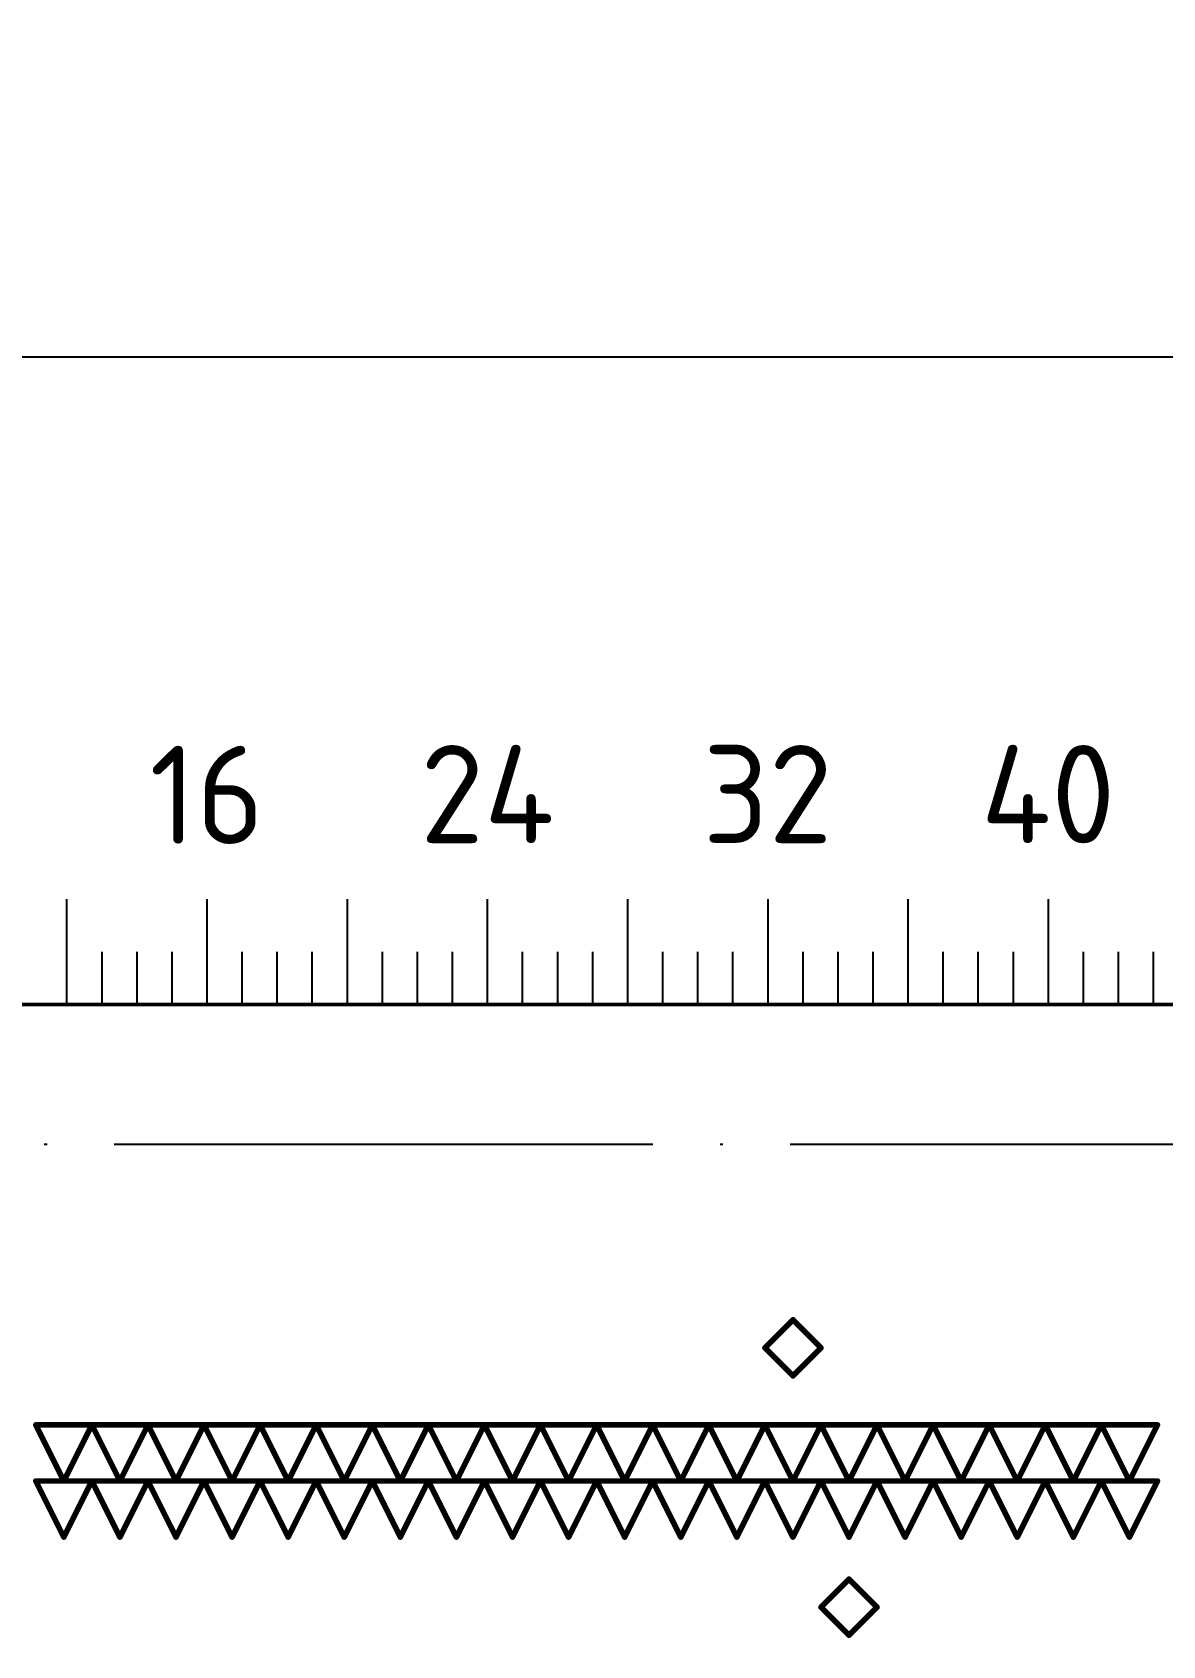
# Model space of a CAD drawing. Header units: millimetres. Extents: x -55 to 2039, y 0 to 512.
# Drawn here: x 108 to 148.3, y 322.4 to 380 of the extents above; entities that cross this region are included whole.
import ezdxf
from ezdxf import colors
from ezdxf.entities.mleader import LeaderData, LeaderLine
from ezdxf.enums import TextEntityAlignment as Align
from ezdxf.math import Vec2, Vec3

# ---------------------------------------------------------------- set-up
doc = ezdxf.new("R2010")
doc.units = ezdxf.units.MM
doc.linetypes.add('ACAD_ISO04W100', pattern=[30, 24, -3, 0, -3])
doc.linetypes.add('Сплошная', pattern=[0])
for name, color, linetype in [('Drill Drawing', 1, 'Continuous'), ('Виды', 30, 'Continuous'), ('Размеры', 121, 'Continuous')]:
    doc.layers.add(name, color=color, linetype=linetype)
doc.layers.add('текст', color=2, linetype='Continuous', lineweight=30)
doc.styles.add('GOST TYPE B', font='', dxfattribs={"height": 3.5})
doc.styles.get('GOST TYPE B').set_extended_font_data('GOST type B')
doc.dimstyles.new('GOST', dxfattribs={"dimscale": 0, "dimtxt": 3.5, "dimasz": 3.5, "dimexe": 1.25, "dimexo": 0, "dimtad": 1, "dimdec": 3, "dimtxsty": 'GOST TYPE B', "dimcen": 5, "dimadec": 3, "dimazin": 2, "dimtm": 1e-09, "dimtfac": 0.75, "dimtdec": 3, "dimtmove": 1, "dimatfit": 3, "dimfxl": 1, "dimtolj": 1, "dimlwd": 25, "dimlwe": 25, "dimarcsym": 0})

# ---------------------------------------------------------------- blocks, each defined once
blk = doc.blocks.new('Шероховатость')
at = {"lineweight": 50, "transparency": 16777216}
for p, q in [((-32.506, -11.445), (-28.785, -5)), ((-28.785, -5), (-5, -5)), ((-10.278, -11.581), (-7.16, -6.181)), ((-34.366, -8.223), (-32.506, -11.445)), ((-11.836, -8.881), (-10.278, -11.581))]:
    blk.add_line(p, q, dxfattribs=at)
at = {"layer": 'текст', "linetype": 'Continuous', "lineweight": 25, "transparency": 16777216, "insert": (-29.093, -6.142), "char_height": 5, "attachment_point": 1, "style": 'GOST TYPE B'}
blk.add_mtext_dynamic_manual_height_columns('Ra6,3{\\fGOST Type AU|b1|i0|c204|p2;(   )}', width=25.94731, gutter_width=17.5, heights=[0], dxfattribs=at)
blk = doc.blocks.new('_DotSmall')
at = {"color": 0, "linetype": 'ByBlock', "lineweight": 60, "const_width": 0.5}
blk.add_lwpolyline([(-0.0625, 0, 1), (0.0625, 0, 1)], format="xyb", close=True, dxfattribs=at)
blk = doc.blocks.new('*D103')
at = {"layer": 'Defpoints', "color": 0, "linetype": 'Continuous', "lineweight": 50, "transparency": 16777216}
for p in [(78.38, 340.297), (99.256, 340.297), (109.256, 160.297)]:
    blk.add_point(p, dxfattribs=at)
at = {"layer": 'Размеры', "color": 0, "lineweight": 25, "transparency": 16777216}
blk.add_line((99.256, 340.297), (77.13, 340.297), dxfattribs=at)
at = {"layer": 'Размеры', "color": 0, "linetype": 'Сплошная', "lineweight": 25, "transparency": 16777216}
for p, q in [((78.38, 163.797), (78.38, 336.797)), ((109.256, 160.297), (77.13, 160.297))]:
    blk.add_line(p, q, dxfattribs=at)
at = {"layer": 'Размеры', "color": 0, "linetype": 'Continuous', "lineweight": 50, "transparency": 16777216}
for points in [[(77.797, 336.797), (78.964, 336.797), (78.38, 340.297)], [(77.797, 163.797), (78.964, 163.797), (78.38, 160.297)]]:
    blk.add_solid(points, dxfattribs=at)
at = {"layer": 'Размеры', "color": 0, "linetype": 'Continuous', "lineweight": 50, "transparency": 16777216, "insert": (75.659, 250.297), "char_height": 3.5, "attachment_point": 5, "rotation": 90, "style": 'GOST TYPE B'}
blk.add_mtext('\\A1;180%%P0,2', dxfattribs=at)
blk = doc.blocks.new('*D105')
at = {"layer": 'Defpoints', "color": 0, "linetype": 'Continuous', "lineweight": 50, "transparency": 16777216}
for p in [(374.256, 368.392), (94.256, 345.297), (374.256, 345.297)]:
    blk.add_point(p, dxfattribs=at)
at = {"layer": 'Размеры', "color": 0, "linetype": 'Сплошная', "lineweight": 25, "transparency": 16777216}
for p, q in [((94.256, 356.384), (94.256, 369.642)), ((97.756, 368.392), (370.756, 368.392)), ((94.256, 345.297), (94.256, 349.169))]:
    blk.add_line(p, q, dxfattribs=at)
at = {"layer": 'Размеры', "color": 0, "lineweight": 25, "transparency": 16777216}
for p, q in [((374.256, 356.384), (374.256, 369.642)), ((374.256, 345.297), (374.256, 349.169))]:
    blk.add_line(p, q, dxfattribs=at)
at = {"layer": 'Размеры', "color": 0, "linetype": 'Continuous', "lineweight": 50, "transparency": 16777216}
for points in [[(97.756, 368.975), (97.756, 367.808), (94.256, 368.392)], [(370.756, 368.975), (370.756, 367.808), (374.256, 368.392)]]:
    blk.add_solid(points, dxfattribs=at)
at = {"layer": 'Размеры', "color": 0, "linetype": 'Continuous', "lineweight": 50, "transparency": 16777216, "insert": (234.256, 370.767), "char_height": 3.5, "attachment_point": 5, "style": 'GOST TYPE B'}
blk.add_mtext('\\A1;280h12', dxfattribs=at)
blk = doc.blocks.new('Вид с →')
at = {"linetype": 'Continuous', "lineweight": 25, "transparency": 16777216}
for q in [(28.03, 4.046), (30.858, 4.046)]:
    blk.add_line((29.444, 2.632), q, dxfattribs=at)
blk.add_circle((32.944, 2.632), 3.5, dxfattribs=at)
blk.add_circle((32.944, 2.632), 3.5, dxfattribs=at)
at = {"linetype": 'Continuous', "lineweight": 50, "transparency": 16777216, "style": 'GOST TYPE B'}
blk.add_attdef('ВИД(_:_)', text='', height=7, dxfattribs=at).set_placement((27.226, 3.5), align=Align.MIDDLE_RIGHT)

msp = doc.modelspace()

# ---------------------------------------------------------------- linework, layer by layer
at = {"lineweight": 50}
msp.add_line((94.2556, 345.2965), (374.2556, 345.2965), dxfattribs=at)
at = {"layer": 'Drill Drawing'}
for points in [[(134.1579, 333.0465, 0.2, 0.2, 0), (135.1579, 334.0465, 0.2, 0.2, 0)], [(135.1579, 334.0465, 0.2, 0.2, 0), (136.1579, 333.0465, 0.2, 0.2, 0)], [(134.1579, 333.0465, 0.2, 0.2, 0), (135.1579, 332.0465, 0.2, 0.2, 0)], [(135.1579, 332.0465, 0.2, 0.2, 0), (136.1579, 333.0465, 0.2, 0.2, 0)], [(108.1556, 330.2965, 0.2, 0.2, 0), (110.1556, 330.2965, 0.2, 0.2, 0)], [(108.1556, 330.2965, 0.2, 0.2, 0), (109.1556, 328.2965, 0.2, 0.2, 0)], [(109.1556, 328.2965, 0.2, 0.2, 0), (110.1556, 330.2965, 0.2, 0.2, 0)], [(110.1556, 330.2965, 0.2, 0.2, 0), (112.1556, 330.2965, 0.2, 0.2, 0)], [(110.1556, 330.2965, 0.2, 0.2, 0), (111.1556, 328.2965, 0.2, 0.2, 0)], [(111.1556, 328.2965, 0.2, 0.2, 0), (112.1556, 330.2965, 0.2, 0.2, 0)], [(112.1556, 330.2965, 0.2, 0.2, 0), (114.1556, 330.2965, 0.2, 0.2, 0)], [(112.1556, 330.2965, 0.2, 0.2, 0), (113.1556, 328.2965, 0.2, 0.2, 0)], [(113.1556, 328.2965, 0.2, 0.2, 0), (114.1556, 330.2965, 0.2, 0.2, 0)], [(114.1556, 330.2965, 0.2, 0.2, 0), (116.1556, 330.2965, 0.2, 0.2, 0)], [(114.1556, 330.2965, 0.2, 0.2, 0), (115.1556, 328.2965, 0.2, 0.2, 0)], [(115.1556, 328.2965, 0.2, 0.2, 0), (116.1556, 330.2965, 0.2, 0.2, 0)], [(116.1556, 330.2965, 0.2, 0.2, 0), (118.1556, 330.2965, 0.2, 0.2, 0)], [(116.1556, 330.2965, 0.2, 0.2, 0), (117.1556, 328.2965, 0.2, 0.2, 0)], [(117.1556, 328.2965, 0.2, 0.2, 0), (118.1556, 330.2965, 0.2, 0.2, 0)], [(118.1556, 330.2965, 0.2, 0.2, 0), (120.1556, 330.2965, 0.2, 0.2, 0)], [(118.1556, 330.2965, 0.2, 0.2, 0), (119.1556, 328.2965, 0.2, 0.2, 0)], [(119.1556, 328.2965, 0.2, 0.2, 0), (120.1556, 330.2965, 0.2, 0.2, 0)], [(120.1556, 330.2965, 0.2, 0.2, 0), (122.1556, 330.2965, 0.2, 0.2, 0)], [(120.1556, 330.2965, 0.2, 0.2, 0), (121.1556, 328.2965, 0.2, 0.2, 0)], [(121.1556, 328.2965, 0.2, 0.2, 0), (122.1556, 330.2965, 0.2, 0.2, 0)], [(122.1556, 330.2965, 0.2, 0.2, 0), (124.1556, 330.2965, 0.2, 0.2, 0)], [(122.1556, 330.2965, 0.2, 0.2, 0), (123.1556, 328.2965, 0.2, 0.2, 0)], [(123.1556, 328.2965, 0.2, 0.2, 0), (124.1556, 330.2965, 0.2, 0.2, 0)], [(124.1556, 330.2965, 0.2, 0.2, 0), (126.1556, 330.2965, 0.2, 0.2, 0)], [(124.1556, 330.2965, 0.2, 0.2, 0), (125.1556, 328.2965, 0.2, 0.2, 0)], [(125.1556, 328.2965, 0.2, 0.2, 0), (126.1556, 330.2965, 0.2, 0.2, 0)], [(126.1556, 330.2965, 0.2, 0.2, 0), (128.1556, 330.2965, 0.2, 0.2, 0)], [(126.1556, 330.2965, 0.2, 0.2, 0), (127.1556, 328.2965, 0.2, 0.2, 0)], [(127.1556, 328.2965, 0.2, 0.2, 0), (128.1556, 330.2965, 0.2, 0.2, 0)], [(128.1556, 330.2965, 0.2, 0.2, 0), (130.1556, 330.2965, 0.2, 0.2, 0)], [(128.1556, 330.2965, 0.2, 0.2, 0), (129.1556, 328.2965, 0.2, 0.2, 0)], [(129.1556, 328.2965, 0.2, 0.2, 0), (130.1556, 330.2965, 0.2, 0.2, 0)], [(130.1556, 330.2965, 0.2, 0.2, 0), (132.1556, 330.2965, 0.2, 0.2, 0)], [(130.1556, 330.2965, 0.2, 0.2, 0), (131.1556, 328.2965, 0.2, 0.2, 0)], [(131.1556, 328.2965, 0.2, 0.2, 0), (132.1556, 330.2965, 0.2, 0.2, 0)], [(132.1556, 330.2965, 0.2, 0.2, 0), (134.1556, 330.2965, 0.2, 0.2, 0)], [(132.1556, 330.2965, 0.2, 0.2, 0), (133.1556, 328.2965, 0.2, 0.2, 0)], [(133.1556, 328.2965, 0.2, 0.2, 0), (134.1556, 330.2965, 0.2, 0.2, 0)], [(134.1556, 330.2965, 0.2, 0.2, 0), (136.1556, 330.2965, 0.2, 0.2, 0)], [(134.1556, 330.2965, 0.2, 0.2, 0), (135.1556, 328.2965, 0.2, 0.2, 0)], [(135.1556, 328.2965, 0.2, 0.2, 0), (136.1556, 330.2965, 0.2, 0.2, 0)], [(136.1556, 330.2965, 0.2, 0.2, 0), (138.1556, 330.2965, 0.2, 0.2, 0)], [(136.1556, 330.2965, 0.2, 0.2, 0), (137.1556, 328.2965, 0.2, 0.2, 0)], [(137.1556, 328.2965, 0.2, 0.2, 0), (138.1556, 330.2965, 0.2, 0.2, 0)], [(138.1556, 330.2965, 0.2, 0.2, 0), (140.1556, 330.2965, 0.2, 0.2, 0)], [(138.1556, 330.2965, 0.2, 0.2, 0), (139.1556, 328.2965, 0.2, 0.2, 0)], [(139.1556, 328.2965, 0.2, 0.2, 0), (140.1556, 330.2965, 0.2, 0.2, 0)], [(140.1556, 330.2965, 0.2, 0.2, 0), (142.1556, 330.2965, 0.2, 0.2, 0)], [(140.1556, 330.2965, 0.2, 0.2, 0), (141.1556, 328.2965, 0.2, 0.2, 0)], [(141.1556, 328.2965, 0.2, 0.2, 0), (142.1556, 330.2965, 0.2, 0.2, 0)], [(142.1556, 330.2965, 0.2, 0.2, 0), (144.1556, 330.2965, 0.2, 0.2, 0)], [(142.1556, 330.2965, 0.2, 0.2, 0), (143.1556, 328.2965, 0.2, 0.2, 0)], [(143.1556, 328.2965, 0.2, 0.2, 0), (144.1556, 330.2965, 0.2, 0.2, 0)], [(144.1556, 330.2965, 0.2, 0.2, 0), (146.1556, 330.2965, 0.2, 0.2, 0)], [(144.1556, 330.2965, 0.2, 0.2, 0), (145.1556, 328.2965, 0.2, 0.2, 0)], [(145.1556, 328.2965, 0.2, 0.2, 0), (146.1556, 330.2965, 0.2, 0.2, 0)], [(146.1556, 330.2965, 0.2, 0.2, 0), (148.1556, 330.2965, 0.2, 0.2, 0)], [(146.1556, 330.2965, 0.2, 0.2, 0), (147.1556, 328.2965, 0.2, 0.2, 0)], [(147.1556, 328.2965, 0.2, 0.2, 0), (148.1556, 330.2965, 0.2, 0.2, 0)], [(108.1556, 328.2965, 0.2, 0.2, 0), (110.1556, 328.2965, 0.2, 0.2, 0)], [(108.1556, 328.2965, 0.2, 0.2, 0), (109.1556, 326.2965, 0.2, 0.2, 0)], [(109.1556, 326.2965, 0.2, 0.2, 0), (110.1556, 328.2965, 0.2, 0.2, 0)], [(110.1556, 328.2965, 0.2, 0.2, 0), (112.1556, 328.2965, 0.2, 0.2, 0)], [(110.1556, 328.2965, 0.2, 0.2, 0), (111.1556, 326.2965, 0.2, 0.2, 0)], [(111.1556, 326.2965, 0.2, 0.2, 0), (112.1556, 328.2965, 0.2, 0.2, 0)], [(112.1556, 328.2965, 0.2, 0.2, 0), (114.1556, 328.2965, 0.2, 0.2, 0)], [(112.1556, 328.2965, 0.2, 0.2, 0), (113.1556, 326.2965, 0.2, 0.2, 0)], [(113.1556, 326.2965, 0.2, 0.2, 0), (114.1556, 328.2965, 0.2, 0.2, 0)], [(114.1556, 328.2965, 0.2, 0.2, 0), (116.1556, 328.2965, 0.2, 0.2, 0)], [(114.1556, 328.2965, 0.2, 0.2, 0), (115.1556, 326.2965, 0.2, 0.2, 0)], [(115.1556, 326.2965, 0.2, 0.2, 0), (116.1556, 328.2965, 0.2, 0.2, 0)], [(116.1556, 328.2965, 0.2, 0.2, 0), (118.1556, 328.2965, 0.2, 0.2, 0)], [(116.1556, 328.2965, 0.2, 0.2, 0), (117.1556, 326.2965, 0.2, 0.2, 0)], [(117.1556, 326.2965, 0.2, 0.2, 0), (118.1556, 328.2965, 0.2, 0.2, 0)], [(118.1556, 328.2965, 0.2, 0.2, 0), (120.1556, 328.2965, 0.2, 0.2, 0)], [(118.1556, 328.2965, 0.2, 0.2, 0), (119.1556, 326.2965, 0.2, 0.2, 0)], [(119.1556, 326.2965, 0.2, 0.2, 0), (120.1556, 328.2965, 0.2, 0.2, 0)], [(120.1556, 328.2965, 0.2, 0.2, 0), (122.1556, 328.2965, 0.2, 0.2, 0)], [(120.1556, 328.2965, 0.2, 0.2, 0), (121.1556, 326.2965, 0.2, 0.2, 0)], [(121.1556, 326.2965, 0.2, 0.2, 0), (122.1556, 328.2965, 0.2, 0.2, 0)], [(122.1556, 328.2965, 0.2, 0.2, 0), (124.1556, 328.2965, 0.2, 0.2, 0)], [(122.1556, 328.2965, 0.2, 0.2, 0), (123.1556, 326.2965, 0.2, 0.2, 0)], [(123.1556, 326.2965, 0.2, 0.2, 0), (124.1556, 328.2965, 0.2, 0.2, 0)], [(124.1556, 328.2965, 0.2, 0.2, 0), (126.1556, 328.2965, 0.2, 0.2, 0)], [(124.1556, 328.2965, 0.2, 0.2, 0), (125.1556, 326.2965, 0.2, 0.2, 0)], [(125.1556, 326.2965, 0.2, 0.2, 0), (126.1556, 328.2965, 0.2, 0.2, 0)], [(126.1556, 328.2965, 0.2, 0.2, 0), (128.1556, 328.2965, 0.2, 0.2, 0)], [(126.1556, 328.2965, 0.2, 0.2, 0), (127.1556, 326.2965, 0.2, 0.2, 0)], [(127.1556, 326.2965, 0.2, 0.2, 0), (128.1556, 328.2965, 0.2, 0.2, 0)], [(128.1556, 328.2965, 0.2, 0.2, 0), (130.1556, 328.2965, 0.2, 0.2, 0)], [(128.1556, 328.2965, 0.2, 0.2, 0), (129.1556, 326.2965, 0.2, 0.2, 0)], [(129.1556, 326.2965, 0.2, 0.2, 0), (130.1556, 328.2965, 0.2, 0.2, 0)], [(130.1556, 328.2965, 0.2, 0.2, 0), (132.1556, 328.2965, 0.2, 0.2, 0)], [(130.1556, 328.2965, 0.2, 0.2, 0), (131.1556, 326.2965, 0.2, 0.2, 0)], [(131.1556, 326.2965, 0.2, 0.2, 0), (132.1556, 328.2965, 0.2, 0.2, 0)], [(132.1556, 328.2965, 0.2, 0.2, 0), (134.1556, 328.2965, 0.2, 0.2, 0)], [(132.1556, 328.2965, 0.2, 0.2, 0), (133.1556, 326.2965, 0.2, 0.2, 0)], [(133.1556, 326.2965, 0.2, 0.2, 0), (134.1556, 328.2965, 0.2, 0.2, 0)], [(134.1556, 328.2965, 0.2, 0.2, 0), (136.1556, 328.2965, 0.2, 0.2, 0)], [(134.1556, 328.2965, 0.2, 0.2, 0), (135.1556, 326.2965, 0.2, 0.2, 0)], [(135.1556, 326.2965, 0.2, 0.2, 0), (136.1556, 328.2965, 0.2, 0.2, 0)], [(136.1556, 328.2965, 0.2, 0.2, 0), (138.1556, 328.2965, 0.2, 0.2, 0)], [(136.1556, 328.2965, 0.2, 0.2, 0), (137.1556, 326.2965, 0.2, 0.2, 0)], [(137.1556, 326.2965, 0.2, 0.2, 0), (138.1556, 328.2965, 0.2, 0.2, 0)], [(138.1556, 328.2965, 0.2, 0.2, 0), (140.1556, 328.2965, 0.2, 0.2, 0)], [(138.1556, 328.2965, 0.2, 0.2, 0), (139.1556, 326.2965, 0.2, 0.2, 0)], [(139.1556, 326.2965, 0.2, 0.2, 0), (140.1556, 328.2965, 0.2, 0.2, 0)], [(140.1556, 328.2965, 0.2, 0.2, 0), (142.1556, 328.2965, 0.2, 0.2, 0)], [(140.1556, 328.2965, 0.2, 0.2, 0), (141.1556, 326.2965, 0.2, 0.2, 0)], [(141.1556, 326.2965, 0.2, 0.2, 0), (142.1556, 328.2965, 0.2, 0.2, 0)], [(142.1556, 328.2965, 0.2, 0.2, 0), (144.1556, 328.2965, 0.2, 0.2, 0)], [(142.1556, 328.2965, 0.2, 0.2, 0), (143.1556, 326.2965, 0.2, 0.2, 0)], [(143.1556, 326.2965, 0.2, 0.2, 0), (144.1556, 328.2965, 0.2, 0.2, 0)], [(144.1556, 328.2965, 0.2, 0.2, 0), (146.1556, 328.2965, 0.2, 0.2, 0)], [(144.1556, 328.2965, 0.2, 0.2, 0), (145.1556, 326.2965, 0.2, 0.2, 0)], [(145.1556, 326.2965, 0.2, 0.2, 0), (146.1556, 328.2965, 0.2, 0.2, 0)], [(146.1556, 328.2965, 0.2, 0.2, 0), (148.1556, 328.2965, 0.2, 0.2, 0)], [(146.1556, 328.2965, 0.2, 0.2, 0), (147.1556, 326.2965, 0.2, 0.2, 0)], [(147.1556, 326.2965, 0.2, 0.2, 0), (148.1556, 328.2965, 0.2, 0.2, 0)], [(136.1556, 323.7965, 0.2, 0.2, 0), (137.1556, 324.7965, 0.2, 0.2, 0)], [(137.1556, 324.7965, 0.2, 0.2, 0), (138.1556, 323.7965, 0.2, 0.2, 0)], [(136.1556, 323.7965, 0.2, 0.2, 0), (137.1556, 322.7965, 0.2, 0.2, 0)], [(137.1556, 322.7965, 0.2, 0.2, 0), (138.1556, 323.7965, 0.2, 0.2, 0)]]:
    msp.add_lwpolyline(points, format="xyseb", dxfattribs=at)
for points in [[(135.1079, 334.0465, 0.1, 0.1, 1), (135.2079, 334.0465, 0.1, 0.1, 1)], [(135.1079, 334.0465, 0.1, 0.1, 1), (135.2079, 334.0465, 0.1, 0.1, 1)], [(134.1079, 333.0465, 0.1, 0.1, 1), (134.2079, 333.0465, 0.1, 0.1, 1)], [(134.1079, 333.0465, 0.1, 0.1, 1), (134.2079, 333.0465, 0.1, 0.1, 1)], [(136.1079, 333.0465, 0.1, 0.1, 1), (136.2079, 333.0465, 0.1, 0.1, 1)], [(136.1079, 333.0465, 0.1, 0.1, 1), (136.2079, 333.0465, 0.1, 0.1, 1)], [(135.1079, 332.0465, 0.1, 0.1, 1), (135.2079, 332.0465, 0.1, 0.1, 1)], [(135.1079, 332.0465, 0.1, 0.1, 1), (135.2079, 332.0465, 0.1, 0.1, 1)], [(108.1056, 330.2965, 0.1, 0.1, 1), (108.2056, 330.2965, 0.1, 0.1, 1)], [(108.1056, 330.2965, 0.1, 0.1, 1), (108.2056, 330.2965, 0.1, 0.1, 1)], [(110.1056, 330.2965, 0.1, 0.1, 1), (110.2056, 330.2965, 0.1, 0.1, 1)], [(110.1056, 330.2965, 0.1, 0.1, 1), (110.2056, 330.2965, 0.1, 0.1, 1)], [(110.1056, 330.2965, 0.1, 0.1, 1), (110.2056, 330.2965, 0.1, 0.1, 1)], [(110.1056, 330.2965, 0.1, 0.1, 1), (110.2056, 330.2965, 0.1, 0.1, 1)], [(112.1056, 330.2965, 0.1, 0.1, 1), (112.2056, 330.2965, 0.1, 0.1, 1)], [(112.1056, 330.2965, 0.1, 0.1, 1), (112.2056, 330.2965, 0.1, 0.1, 1)], [(112.1056, 330.2965, 0.1, 0.1, 1), (112.2056, 330.2965, 0.1, 0.1, 1)], [(112.1056, 330.2965, 0.1, 0.1, 1), (112.2056, 330.2965, 0.1, 0.1, 1)], [(114.1056, 330.2965, 0.1, 0.1, 1), (114.2056, 330.2965, 0.1, 0.1, 1)], [(114.1056, 330.2965, 0.1, 0.1, 1), (114.2056, 330.2965, 0.1, 0.1, 1)], [(114.1056, 330.2965, 0.1, 0.1, 1), (114.2056, 330.2965, 0.1, 0.1, 1)], [(114.1056, 330.2965, 0.1, 0.1, 1), (114.2056, 330.2965, 0.1, 0.1, 1)], [(116.1056, 330.2965, 0.1, 0.1, 1), (116.2056, 330.2965, 0.1, 0.1, 1)], [(116.1056, 330.2965, 0.1, 0.1, 1), (116.2056, 330.2965, 0.1, 0.1, 1)], [(116.1056, 330.2965, 0.1, 0.1, 1), (116.2056, 330.2965, 0.1, 0.1, 1)], [(116.1056, 330.2965, 0.1, 0.1, 1), (116.2056, 330.2965, 0.1, 0.1, 1)], [(118.1056, 330.2965, 0.1, 0.1, 1), (118.2056, 330.2965, 0.1, 0.1, 1)], [(118.1056, 330.2965, 0.1, 0.1, 1), (118.2056, 330.2965, 0.1, 0.1, 1)], [(118.1056, 330.2965, 0.1, 0.1, 1), (118.2056, 330.2965, 0.1, 0.1, 1)], [(118.1056, 330.2965, 0.1, 0.1, 1), (118.2056, 330.2965, 0.1, 0.1, 1)], [(120.1056, 330.2965, 0.1, 0.1, 1), (120.2056, 330.2965, 0.1, 0.1, 1)], [(120.1056, 330.2965, 0.1, 0.1, 1), (120.2056, 330.2965, 0.1, 0.1, 1)], [(120.1056, 330.2965, 0.1, 0.1, 1), (120.2056, 330.2965, 0.1, 0.1, 1)], [(120.1056, 330.2965, 0.1, 0.1, 1), (120.2056, 330.2965, 0.1, 0.1, 1)], [(122.1056, 330.2965, 0.1, 0.1, 1), (122.2056, 330.2965, 0.1, 0.1, 1)], [(122.1056, 330.2965, 0.1, 0.1, 1), (122.2056, 330.2965, 0.1, 0.1, 1)], [(122.1056, 330.2965, 0.1, 0.1, 1), (122.2056, 330.2965, 0.1, 0.1, 1)], [(122.1056, 330.2965, 0.1, 0.1, 1), (122.2056, 330.2965, 0.1, 0.1, 1)], [(124.1056, 330.2965, 0.1, 0.1, 1), (124.2056, 330.2965, 0.1, 0.1, 1)], [(124.1056, 330.2965, 0.1, 0.1, 1), (124.2056, 330.2965, 0.1, 0.1, 1)], [(124.1056, 330.2965, 0.1, 0.1, 1), (124.2056, 330.2965, 0.1, 0.1, 1)], [(124.1056, 330.2965, 0.1, 0.1, 1), (124.2056, 330.2965, 0.1, 0.1, 1)], [(126.1056, 330.2965, 0.1, 0.1, 1), (126.2056, 330.2965, 0.1, 0.1, 1)], [(126.1056, 330.2965, 0.1, 0.1, 1), (126.2056, 330.2965, 0.1, 0.1, 1)], [(126.1056, 330.2965, 0.1, 0.1, 1), (126.2056, 330.2965, 0.1, 0.1, 1)], [(126.1056, 330.2965, 0.1, 0.1, 1), (126.2056, 330.2965, 0.1, 0.1, 1)], [(128.1056, 330.2965, 0.1, 0.1, 1), (128.2056, 330.2965, 0.1, 0.1, 1)], [(128.1056, 330.2965, 0.1, 0.1, 1), (128.2056, 330.2965, 0.1, 0.1, 1)], [(128.1056, 330.2965, 0.1, 0.1, 1), (128.2056, 330.2965, 0.1, 0.1, 1)], [(128.1056, 330.2965, 0.1, 0.1, 1), (128.2056, 330.2965, 0.1, 0.1, 1)], [(130.1056, 330.2965, 0.1, 0.1, 1), (130.2056, 330.2965, 0.1, 0.1, 1)], [(130.1056, 330.2965, 0.1, 0.1, 1), (130.2056, 330.2965, 0.1, 0.1, 1)], [(130.1056, 330.2965, 0.1, 0.1, 1), (130.2056, 330.2965, 0.1, 0.1, 1)], [(130.1056, 330.2965, 0.1, 0.1, 1), (130.2056, 330.2965, 0.1, 0.1, 1)], [(132.1056, 330.2965, 0.1, 0.1, 1), (132.2056, 330.2965, 0.1, 0.1, 1)], [(132.1056, 330.2965, 0.1, 0.1, 1), (132.2056, 330.2965, 0.1, 0.1, 1)], [(132.1056, 330.2965, 0.1, 0.1, 1), (132.2056, 330.2965, 0.1, 0.1, 1)], [(132.1056, 330.2965, 0.1, 0.1, 1), (132.2056, 330.2965, 0.1, 0.1, 1)], [(134.1056, 330.2965, 0.1, 0.1, 1), (134.2056, 330.2965, 0.1, 0.1, 1)], [(134.1056, 330.2965, 0.1, 0.1, 1), (134.2056, 330.2965, 0.1, 0.1, 1)], [(134.1056, 330.2965, 0.1, 0.1, 1), (134.2056, 330.2965, 0.1, 0.1, 1)], [(134.1056, 330.2965, 0.1, 0.1, 1), (134.2056, 330.2965, 0.1, 0.1, 1)], [(136.1056, 330.2965, 0.1, 0.1, 1), (136.2056, 330.2965, 0.1, 0.1, 1)], [(136.1056, 330.2965, 0.1, 0.1, 1), (136.2056, 330.2965, 0.1, 0.1, 1)], [(136.1056, 330.2965, 0.1, 0.1, 1), (136.2056, 330.2965, 0.1, 0.1, 1)], [(136.1056, 330.2965, 0.1, 0.1, 1), (136.2056, 330.2965, 0.1, 0.1, 1)], [(138.1056, 330.2965, 0.1, 0.1, 1), (138.2056, 330.2965, 0.1, 0.1, 1)], [(138.1056, 330.2965, 0.1, 0.1, 1), (138.2056, 330.2965, 0.1, 0.1, 1)], [(138.1056, 330.2965, 0.1, 0.1, 1), (138.2056, 330.2965, 0.1, 0.1, 1)], [(138.1056, 330.2965, 0.1, 0.1, 1), (138.2056, 330.2965, 0.1, 0.1, 1)], [(140.1056, 330.2965, 0.1, 0.1, 1), (140.2056, 330.2965, 0.1, 0.1, 1)], [(140.1056, 330.2965, 0.1, 0.1, 1), (140.2056, 330.2965, 0.1, 0.1, 1)], [(140.1056, 330.2965, 0.1, 0.1, 1), (140.2056, 330.2965, 0.1, 0.1, 1)], [(140.1056, 330.2965, 0.1, 0.1, 1), (140.2056, 330.2965, 0.1, 0.1, 1)], [(142.1056, 330.2965, 0.1, 0.1, 1), (142.2056, 330.2965, 0.1, 0.1, 1)], [(142.1056, 330.2965, 0.1, 0.1, 1), (142.2056, 330.2965, 0.1, 0.1, 1)], [(142.1056, 330.2965, 0.1, 0.1, 1), (142.2056, 330.2965, 0.1, 0.1, 1)], [(142.1056, 330.2965, 0.1, 0.1, 1), (142.2056, 330.2965, 0.1, 0.1, 1)], [(144.1056, 330.2965, 0.1, 0.1, 1), (144.2056, 330.2965, 0.1, 0.1, 1)], [(144.1056, 330.2965, 0.1, 0.1, 1), (144.2056, 330.2965, 0.1, 0.1, 1)], [(144.1056, 330.2965, 0.1, 0.1, 1), (144.2056, 330.2965, 0.1, 0.1, 1)], [(144.1056, 330.2965, 0.1, 0.1, 1), (144.2056, 330.2965, 0.1, 0.1, 1)], [(146.1056, 330.2965, 0.1, 0.1, 1), (146.2056, 330.2965, 0.1, 0.1, 1)], [(146.1056, 330.2965, 0.1, 0.1, 1), (146.2056, 330.2965, 0.1, 0.1, 1)], [(146.1056, 330.2965, 0.1, 0.1, 1), (146.2056, 330.2965, 0.1, 0.1, 1)], [(146.1056, 330.2965, 0.1, 0.1, 1), (146.2056, 330.2965, 0.1, 0.1, 1)], [(148.1056, 330.2965, 0.1, 0.1, 1), (148.2056, 330.2965, 0.1, 0.1, 1)], [(148.1056, 330.2965, 0.1, 0.1, 1), (148.2056, 330.2965, 0.1, 0.1, 1)], [(108.1056, 328.2965, 0.1, 0.1, 1), (108.2056, 328.2965, 0.1, 0.1, 1)], [(108.1056, 328.2965, 0.1, 0.1, 1), (108.2056, 328.2965, 0.1, 0.1, 1)], [(109.1056, 328.2965, 0.1, 0.1, 1), (109.2056, 328.2965, 0.1, 0.1, 1)], [(109.1056, 328.2965, 0.1, 0.1, 1), (109.2056, 328.2965, 0.1, 0.1, 1)], [(110.1056, 328.2965, 0.1, 0.1, 1), (110.2056, 328.2965, 0.1, 0.1, 1)], [(110.1056, 328.2965, 0.1, 0.1, 1), (110.2056, 328.2965, 0.1, 0.1, 1)], [(110.1056, 328.2965, 0.1, 0.1, 1), (110.2056, 328.2965, 0.1, 0.1, 1)], [(110.1056, 328.2965, 0.1, 0.1, 1), (110.2056, 328.2965, 0.1, 0.1, 1)], [(111.1056, 328.2965, 0.1, 0.1, 1), (111.2056, 328.2965, 0.1, 0.1, 1)], [(111.1056, 328.2965, 0.1, 0.1, 1), (111.2056, 328.2965, 0.1, 0.1, 1)], [(112.1056, 328.2965, 0.1, 0.1, 1), (112.2056, 328.2965, 0.1, 0.1, 1)], [(112.1056, 328.2965, 0.1, 0.1, 1), (112.2056, 328.2965, 0.1, 0.1, 1)], [(112.1056, 328.2965, 0.1, 0.1, 1), (112.2056, 328.2965, 0.1, 0.1, 1)], [(112.1056, 328.2965, 0.1, 0.1, 1), (112.2056, 328.2965, 0.1, 0.1, 1)], [(113.1056, 328.2965, 0.1, 0.1, 1), (113.2056, 328.2965, 0.1, 0.1, 1)], [(113.1056, 328.2965, 0.1, 0.1, 1), (113.2056, 328.2965, 0.1, 0.1, 1)], [(114.1056, 328.2965, 0.1, 0.1, 1), (114.2056, 328.2965, 0.1, 0.1, 1)], [(114.1056, 328.2965, 0.1, 0.1, 1), (114.2056, 328.2965, 0.1, 0.1, 1)], [(114.1056, 328.2965, 0.1, 0.1, 1), (114.2056, 328.2965, 0.1, 0.1, 1)], [(114.1056, 328.2965, 0.1, 0.1, 1), (114.2056, 328.2965, 0.1, 0.1, 1)], [(115.1056, 328.2965, 0.1, 0.1, 1), (115.2056, 328.2965, 0.1, 0.1, 1)], [(115.1056, 328.2965, 0.1, 0.1, 1), (115.2056, 328.2965, 0.1, 0.1, 1)], [(116.1056, 328.2965, 0.1, 0.1, 1), (116.2056, 328.2965, 0.1, 0.1, 1)], [(116.1056, 328.2965, 0.1, 0.1, 1), (116.2056, 328.2965, 0.1, 0.1, 1)], [(116.1056, 328.2965, 0.1, 0.1, 1), (116.2056, 328.2965, 0.1, 0.1, 1)], [(116.1056, 328.2965, 0.1, 0.1, 1), (116.2056, 328.2965, 0.1, 0.1, 1)], [(117.1056, 328.2965, 0.1, 0.1, 1), (117.2056, 328.2965, 0.1, 0.1, 1)], [(117.1056, 328.2965, 0.1, 0.1, 1), (117.2056, 328.2965, 0.1, 0.1, 1)], [(118.1056, 328.2965, 0.1, 0.1, 1), (118.2056, 328.2965, 0.1, 0.1, 1)], [(118.1056, 328.2965, 0.1, 0.1, 1), (118.2056, 328.2965, 0.1, 0.1, 1)], [(118.1056, 328.2965, 0.1, 0.1, 1), (118.2056, 328.2965, 0.1, 0.1, 1)], [(118.1056, 328.2965, 0.1, 0.1, 1), (118.2056, 328.2965, 0.1, 0.1, 1)], [(119.1056, 328.2965, 0.1, 0.1, 1), (119.2056, 328.2965, 0.1, 0.1, 1)], [(119.1056, 328.2965, 0.1, 0.1, 1), (119.2056, 328.2965, 0.1, 0.1, 1)], [(120.1056, 328.2965, 0.1, 0.1, 1), (120.2056, 328.2965, 0.1, 0.1, 1)], [(120.1056, 328.2965, 0.1, 0.1, 1), (120.2056, 328.2965, 0.1, 0.1, 1)], [(120.1056, 328.2965, 0.1, 0.1, 1), (120.2056, 328.2965, 0.1, 0.1, 1)], [(120.1056, 328.2965, 0.1, 0.1, 1), (120.2056, 328.2965, 0.1, 0.1, 1)], [(121.1056, 328.2965, 0.1, 0.1, 1), (121.2056, 328.2965, 0.1, 0.1, 1)], [(121.1056, 328.2965, 0.1, 0.1, 1), (121.2056, 328.2965, 0.1, 0.1, 1)], [(122.1056, 328.2965, 0.1, 0.1, 1), (122.2056, 328.2965, 0.1, 0.1, 1)], [(122.1056, 328.2965, 0.1, 0.1, 1), (122.2056, 328.2965, 0.1, 0.1, 1)], [(122.1056, 328.2965, 0.1, 0.1, 1), (122.2056, 328.2965, 0.1, 0.1, 1)], [(122.1056, 328.2965, 0.1, 0.1, 1), (122.2056, 328.2965, 0.1, 0.1, 1)], [(123.1056, 328.2965, 0.1, 0.1, 1), (123.2056, 328.2965, 0.1, 0.1, 1)], [(123.1056, 328.2965, 0.1, 0.1, 1), (123.2056, 328.2965, 0.1, 0.1, 1)], [(124.1056, 328.2965, 0.1, 0.1, 1), (124.2056, 328.2965, 0.1, 0.1, 1)], [(124.1056, 328.2965, 0.1, 0.1, 1), (124.2056, 328.2965, 0.1, 0.1, 1)], [(124.1056, 328.2965, 0.1, 0.1, 1), (124.2056, 328.2965, 0.1, 0.1, 1)], [(124.1056, 328.2965, 0.1, 0.1, 1), (124.2056, 328.2965, 0.1, 0.1, 1)], [(125.1056, 328.2965, 0.1, 0.1, 1), (125.2056, 328.2965, 0.1, 0.1, 1)], [(125.1056, 328.2965, 0.1, 0.1, 1), (125.2056, 328.2965, 0.1, 0.1, 1)], [(126.1056, 328.2965, 0.1, 0.1, 1), (126.2056, 328.2965, 0.1, 0.1, 1)], [(126.1056, 328.2965, 0.1, 0.1, 1), (126.2056, 328.2965, 0.1, 0.1, 1)], [(126.1056, 328.2965, 0.1, 0.1, 1), (126.2056, 328.2965, 0.1, 0.1, 1)], [(126.1056, 328.2965, 0.1, 0.1, 1), (126.2056, 328.2965, 0.1, 0.1, 1)], [(127.1056, 328.2965, 0.1, 0.1, 1), (127.2056, 328.2965, 0.1, 0.1, 1)], [(127.1056, 328.2965, 0.1, 0.1, 1), (127.2056, 328.2965, 0.1, 0.1, 1)], [(128.1056, 328.2965, 0.1, 0.1, 1), (128.2056, 328.2965, 0.1, 0.1, 1)], [(128.1056, 328.2965, 0.1, 0.1, 1), (128.2056, 328.2965, 0.1, 0.1, 1)], [(128.1056, 328.2965, 0.1, 0.1, 1), (128.2056, 328.2965, 0.1, 0.1, 1)], [(128.1056, 328.2965, 0.1, 0.1, 1), (128.2056, 328.2965, 0.1, 0.1, 1)], [(129.1056, 328.2965, 0.1, 0.1, 1), (129.2056, 328.2965, 0.1, 0.1, 1)], [(129.1056, 328.2965, 0.1, 0.1, 1), (129.2056, 328.2965, 0.1, 0.1, 1)], [(130.1056, 328.2965, 0.1, 0.1, 1), (130.2056, 328.2965, 0.1, 0.1, 1)], [(130.1056, 328.2965, 0.1, 0.1, 1), (130.2056, 328.2965, 0.1, 0.1, 1)], [(130.1056, 328.2965, 0.1, 0.1, 1), (130.2056, 328.2965, 0.1, 0.1, 1)], [(130.1056, 328.2965, 0.1, 0.1, 1), (130.2056, 328.2965, 0.1, 0.1, 1)], [(131.1056, 328.2965, 0.1, 0.1, 1), (131.2056, 328.2965, 0.1, 0.1, 1)], [(131.1056, 328.2965, 0.1, 0.1, 1), (131.2056, 328.2965, 0.1, 0.1, 1)], [(132.1056, 328.2965, 0.1, 0.1, 1), (132.2056, 328.2965, 0.1, 0.1, 1)], [(132.1056, 328.2965, 0.1, 0.1, 1), (132.2056, 328.2965, 0.1, 0.1, 1)], [(132.1056, 328.2965, 0.1, 0.1, 1), (132.2056, 328.2965, 0.1, 0.1, 1)], [(132.1056, 328.2965, 0.1, 0.1, 1), (132.2056, 328.2965, 0.1, 0.1, 1)], [(133.1056, 328.2965, 0.1, 0.1, 1), (133.2056, 328.2965, 0.1, 0.1, 1)], [(133.1056, 328.2965, 0.1, 0.1, 1), (133.2056, 328.2965, 0.1, 0.1, 1)], [(134.1056, 328.2965, 0.1, 0.1, 1), (134.2056, 328.2965, 0.1, 0.1, 1)], [(134.1056, 328.2965, 0.1, 0.1, 1), (134.2056, 328.2965, 0.1, 0.1, 1)], [(134.1056, 328.2965, 0.1, 0.1, 1), (134.2056, 328.2965, 0.1, 0.1, 1)], [(134.1056, 328.2965, 0.1, 0.1, 1), (134.2056, 328.2965, 0.1, 0.1, 1)], [(135.1056, 328.2965, 0.1, 0.1, 1), (135.2056, 328.2965, 0.1, 0.1, 1)], [(135.1056, 328.2965, 0.1, 0.1, 1), (135.2056, 328.2965, 0.1, 0.1, 1)], [(136.1056, 328.2965, 0.1, 0.1, 1), (136.2056, 328.2965, 0.1, 0.1, 1)], [(136.1056, 328.2965, 0.1, 0.1, 1), (136.2056, 328.2965, 0.1, 0.1, 1)], [(136.1056, 328.2965, 0.1, 0.1, 1), (136.2056, 328.2965, 0.1, 0.1, 1)], [(136.1056, 328.2965, 0.1, 0.1, 1), (136.2056, 328.2965, 0.1, 0.1, 1)], [(137.1056, 328.2965, 0.1, 0.1, 1), (137.2056, 328.2965, 0.1, 0.1, 1)], [(137.1056, 328.2965, 0.1, 0.1, 1), (137.2056, 328.2965, 0.1, 0.1, 1)], [(138.1056, 328.2965, 0.1, 0.1, 1), (138.2056, 328.2965, 0.1, 0.1, 1)], [(138.1056, 328.2965, 0.1, 0.1, 1), (138.2056, 328.2965, 0.1, 0.1, 1)], [(138.1056, 328.2965, 0.1, 0.1, 1), (138.2056, 328.2965, 0.1, 0.1, 1)], [(138.1056, 328.2965, 0.1, 0.1, 1), (138.2056, 328.2965, 0.1, 0.1, 1)], [(139.1056, 328.2965, 0.1, 0.1, 1), (139.2056, 328.2965, 0.1, 0.1, 1)], [(139.1056, 328.2965, 0.1, 0.1, 1), (139.2056, 328.2965, 0.1, 0.1, 1)], [(140.1056, 328.2965, 0.1, 0.1, 1), (140.2056, 328.2965, 0.1, 0.1, 1)], [(140.1056, 328.2965, 0.1, 0.1, 1), (140.2056, 328.2965, 0.1, 0.1, 1)], [(140.1056, 328.2965, 0.1, 0.1, 1), (140.2056, 328.2965, 0.1, 0.1, 1)], [(140.1056, 328.2965, 0.1, 0.1, 1), (140.2056, 328.2965, 0.1, 0.1, 1)], [(141.1056, 328.2965, 0.1, 0.1, 1), (141.2056, 328.2965, 0.1, 0.1, 1)], [(141.1056, 328.2965, 0.1, 0.1, 1), (141.2056, 328.2965, 0.1, 0.1, 1)], [(142.1056, 328.2965, 0.1, 0.1, 1), (142.2056, 328.2965, 0.1, 0.1, 1)], [(142.1056, 328.2965, 0.1, 0.1, 1), (142.2056, 328.2965, 0.1, 0.1, 1)], [(142.1056, 328.2965, 0.1, 0.1, 1), (142.2056, 328.2965, 0.1, 0.1, 1)], [(142.1056, 328.2965, 0.1, 0.1, 1), (142.2056, 328.2965, 0.1, 0.1, 1)], [(143.1056, 328.2965, 0.1, 0.1, 1), (143.2056, 328.2965, 0.1, 0.1, 1)], [(143.1056, 328.2965, 0.1, 0.1, 1), (143.2056, 328.2965, 0.1, 0.1, 1)], [(144.1056, 328.2965, 0.1, 0.1, 1), (144.2056, 328.2965, 0.1, 0.1, 1)], [(144.1056, 328.2965, 0.1, 0.1, 1), (144.2056, 328.2965, 0.1, 0.1, 1)], [(144.1056, 328.2965, 0.1, 0.1, 1), (144.2056, 328.2965, 0.1, 0.1, 1)], [(144.1056, 328.2965, 0.1, 0.1, 1), (144.2056, 328.2965, 0.1, 0.1, 1)], [(145.1056, 328.2965, 0.1, 0.1, 1), (145.2056, 328.2965, 0.1, 0.1, 1)], [(145.1056, 328.2965, 0.1, 0.1, 1), (145.2056, 328.2965, 0.1, 0.1, 1)], [(146.1056, 328.2965, 0.1, 0.1, 1), (146.2056, 328.2965, 0.1, 0.1, 1)], [(146.1056, 328.2965, 0.1, 0.1, 1), (146.2056, 328.2965, 0.1, 0.1, 1)], [(146.1056, 328.2965, 0.1, 0.1, 1), (146.2056, 328.2965, 0.1, 0.1, 1)], [(146.1056, 328.2965, 0.1, 0.1, 1), (146.2056, 328.2965, 0.1, 0.1, 1)], [(147.1056, 328.2965, 0.1, 0.1, 1), (147.2056, 328.2965, 0.1, 0.1, 1)], [(147.1056, 328.2965, 0.1, 0.1, 1), (147.2056, 328.2965, 0.1, 0.1, 1)], [(148.1056, 328.2965, 0.1, 0.1, 1), (148.2056, 328.2965, 0.1, 0.1, 1)], [(148.1056, 328.2965, 0.1, 0.1, 1), (148.2056, 328.2965, 0.1, 0.1, 1)], [(109.1056, 326.2965, 0.1, 0.1, 1), (109.2056, 326.2965, 0.1, 0.1, 1)], [(109.1056, 326.2965, 0.1, 0.1, 1), (109.2056, 326.2965, 0.1, 0.1, 1)], [(111.1056, 326.2965, 0.1, 0.1, 1), (111.2056, 326.2965, 0.1, 0.1, 1)], [(111.1056, 326.2965, 0.1, 0.1, 1), (111.2056, 326.2965, 0.1, 0.1, 1)], [(113.1056, 326.2965, 0.1, 0.1, 1), (113.2056, 326.2965, 0.1, 0.1, 1)], [(113.1056, 326.2965, 0.1, 0.1, 1), (113.2056, 326.2965, 0.1, 0.1, 1)], [(115.1056, 326.2965, 0.1, 0.1, 1), (115.2056, 326.2965, 0.1, 0.1, 1)], [(115.1056, 326.2965, 0.1, 0.1, 1), (115.2056, 326.2965, 0.1, 0.1, 1)], [(117.1056, 326.2965, 0.1, 0.1, 1), (117.2056, 326.2965, 0.1, 0.1, 1)], [(117.1056, 326.2965, 0.1, 0.1, 1), (117.2056, 326.2965, 0.1, 0.1, 1)], [(119.1056, 326.2965, 0.1, 0.1, 1), (119.2056, 326.2965, 0.1, 0.1, 1)], [(119.1056, 326.2965, 0.1, 0.1, 1), (119.2056, 326.2965, 0.1, 0.1, 1)], [(121.1056, 326.2965, 0.1, 0.1, 1), (121.2056, 326.2965, 0.1, 0.1, 1)], [(121.1056, 326.2965, 0.1, 0.1, 1), (121.2056, 326.2965, 0.1, 0.1, 1)], [(123.1056, 326.2965, 0.1, 0.1, 1), (123.2056, 326.2965, 0.1, 0.1, 1)], [(123.1056, 326.2965, 0.1, 0.1, 1), (123.2056, 326.2965, 0.1, 0.1, 1)], [(125.1056, 326.2965, 0.1, 0.1, 1), (125.2056, 326.2965, 0.1, 0.1, 1)], [(125.1056, 326.2965, 0.1, 0.1, 1), (125.2056, 326.2965, 0.1, 0.1, 1)], [(127.1056, 326.2965, 0.1, 0.1, 1), (127.2056, 326.2965, 0.1, 0.1, 1)], [(127.1056, 326.2965, 0.1, 0.1, 1), (127.2056, 326.2965, 0.1, 0.1, 1)], [(129.1056, 326.2965, 0.1, 0.1, 1), (129.2056, 326.2965, 0.1, 0.1, 1)], [(129.1056, 326.2965, 0.1, 0.1, 1), (129.2056, 326.2965, 0.1, 0.1, 1)], [(131.1056, 326.2965, 0.1, 0.1, 1), (131.2056, 326.2965, 0.1, 0.1, 1)], [(131.1056, 326.2965, 0.1, 0.1, 1), (131.2056, 326.2965, 0.1, 0.1, 1)], [(133.1056, 326.2965, 0.1, 0.1, 1), (133.2056, 326.2965, 0.1, 0.1, 1)], [(133.1056, 326.2965, 0.1, 0.1, 1), (133.2056, 326.2965, 0.1, 0.1, 1)], [(135.1056, 326.2965, 0.1, 0.1, 1), (135.2056, 326.2965, 0.1, 0.1, 1)], [(135.1056, 326.2965, 0.1, 0.1, 1), (135.2056, 326.2965, 0.1, 0.1, 1)], [(137.1056, 326.2965, 0.1, 0.1, 1), (137.2056, 326.2965, 0.1, 0.1, 1)], [(137.1056, 326.2965, 0.1, 0.1, 1), (137.2056, 326.2965, 0.1, 0.1, 1)], [(139.1056, 326.2965, 0.1, 0.1, 1), (139.2056, 326.2965, 0.1, 0.1, 1)], [(139.1056, 326.2965, 0.1, 0.1, 1), (139.2056, 326.2965, 0.1, 0.1, 1)], [(141.1056, 326.2965, 0.1, 0.1, 1), (141.2056, 326.2965, 0.1, 0.1, 1)], [(141.1056, 326.2965, 0.1, 0.1, 1), (141.2056, 326.2965, 0.1, 0.1, 1)], [(143.1056, 326.2965, 0.1, 0.1, 1), (143.2056, 326.2965, 0.1, 0.1, 1)], [(143.1056, 326.2965, 0.1, 0.1, 1), (143.2056, 326.2965, 0.1, 0.1, 1)], [(145.1056, 326.2965, 0.1, 0.1, 1), (145.2056, 326.2965, 0.1, 0.1, 1)], [(145.1056, 326.2965, 0.1, 0.1, 1), (145.2056, 326.2965, 0.1, 0.1, 1)], [(147.1056, 326.2965, 0.1, 0.1, 1), (147.2056, 326.2965, 0.1, 0.1, 1)], [(147.1056, 326.2965, 0.1, 0.1, 1), (147.2056, 326.2965, 0.1, 0.1, 1)], [(137.1056, 324.7965, 0.1, 0.1, 1), (137.2056, 324.7965, 0.1, 0.1, 1)], [(137.1056, 324.7965, 0.1, 0.1, 1), (137.2056, 324.7965, 0.1, 0.1, 1)], [(136.1056, 323.7965, 0.1, 0.1, 1), (136.2056, 323.7965, 0.1, 0.1, 1)], [(136.1056, 323.7965, 0.1, 0.1, 1), (136.2056, 323.7965, 0.1, 0.1, 1)], [(138.1056, 323.7965, 0.1, 0.1, 1), (138.2056, 323.7965, 0.1, 0.1, 1)], [(138.1056, 323.7965, 0.1, 0.1, 1), (138.2056, 323.7965, 0.1, 0.1, 1)], [(137.1056, 322.7965, 0.1, 0.1, 1), (137.2056, 322.7965, 0.1, 0.1, 1)], [(137.1056, 322.7965, 0.1, 0.1, 1), (137.2056, 322.7965, 0.1, 0.1, 1)]]:
    msp.add_lwpolyline(points, format="xyseb", close=True, dxfattribs=at)
at = {"layer": 'Размеры', "linetype": 'ACAD_ISO04W100', "lineweight": 25, "ltscale": 0.8}
msp.add_line((347.0568, 340.2965), (97.1341, 340.2965), dxfattribs=at)
at = {"layer": 'текст', "lineweight": 25}
for p, q in [((109.2556, 349.0465), (109.2556, 345.2965)), ((114.2556, 349.0465), (114.2556, 345.2965)), ((119.2556, 349.0465), (119.2556, 345.2965)), ((124.2556, 349.0465), (124.2556, 345.2965)), ((129.2556, 349.0465), (129.2556, 345.2965)), ((134.2556, 349.0465), (134.2556, 345.2965)), ((139.2556, 349.0465), (139.2556, 345.2965)), ((144.2556, 349.0465), (144.2556, 345.2965)), ((110.5056, 347.1715), (110.5056, 345.2965)), ((111.7556, 347.1715), (111.7556, 345.2965)), ((113.0056, 347.1715), (113.0056, 345.2965)), ((115.5056, 347.1715), (115.5056, 345.2965)), ((116.7556, 347.1715), (116.7556, 345.2965)), ((118.0056, 347.1715), (118.0056, 345.2965)), ((120.5056, 347.1715), (120.5056, 345.2965)), ((121.7556, 347.1715), (121.7556, 345.2965)), ((123.0056, 347.1715), (123.0056, 345.2965)), ((125.5056, 347.1715), (125.5056, 345.2965)), ((126.7556, 347.1715), (126.7556, 345.2965)), ((128.0056, 347.1715), (128.0056, 345.2965)), ((130.5056, 347.1715), (130.5056, 345.2965)), ((131.7556, 347.1715), (131.7556, 345.2965)), ((133.0056, 347.1715), (133.0056, 345.2965)), ((135.5056, 347.1715), (135.5056, 345.2965)), ((136.7556, 347.1715), (136.7556, 345.2965)), ((138.0056, 347.1715), (138.0056, 345.2965)), ((140.5056, 347.1715), (140.5056, 345.2965)), ((141.7556, 347.1715), (141.7556, 345.2965)), ((143.0056, 347.1715), (143.0056, 345.2965)), ((145.5056, 347.1715), (145.5056, 345.2965)), ((146.7556, 347.1715), (146.7556, 345.2965)), ((148.0056, 347.1715), (148.0056, 345.2965))]:
    msp.add_line(p, q, dxfattribs=at)

# ---------------------------------------------------------------- texts
at = {"layer": 'текст', "lineweight": 35, "style": 'GOST TYPE B'}
for s, p in [('16', (114.2556, 354.519)), ('24', (124.2556, 354.5437)), ('32', (134.2556, 354.5437)), ('40', (144.2556, 354.5437))]:
    msp.add_text(s, height=3.5, dxfattribs=at).set_placement(p, align=Align.TOP_CENTER)

# ---------------------------------------------------------------- dimensions: what is measured, and where the dimension line sits
at = {"layer": 'Размеры', "linetype": 'Continuous', "lineweight": 50}
dim = msp.add_linear_dim(base=(374.2556, 368.3915), p1=(94.2556, 345.2965), p2=(374.2556, 345.2965), text='<>h12', dimstyle='GOST', override={"dimscale": 1}, dxfattribs=at)
dim.commit()
dim.dimension.update_dxf_attribs({"geometry": '*D105', "text_midpoint": (234.2556, 370.7665)})
dim = msp.add_linear_dim(base=(78.3804, 340.2965), p1=(109.2556, 160.2965), p2=(99.2556, 340.2965), angle=90, text='<>%%P0,2', dimstyle='GOST', override={"dimscale": 1}, dxfattribs=at)
dim.commit()
dim.dimension.update_dxf_attribs({"geometry": '*D103', "text_midpoint": (75.6588, 250.2965)})

# ---------------------------------------------------------------- leaders
at = {"linetype": 'Continuous', "lineweight": 25}
ml = msp.add_multileader_block('Standard', dxfattribs=at)
ml.set_content('Шероховатость', color=256)
ml.set_leader_properties(linetype='Сплошная', lineweight=25)
ml.set_arrow_properties(name='DOTSMALL')
ml.build(insert=Vec2(0, 0))
ml.multileader.update_dxf_attribs({"leader_type": 0, "has_dogleg": 0, "text_left_attachment_type": 6, "text_right_attachment_type": 6, "dogleg_length": 0.3, "arrow_head_size": 1, "block_connection_type": 1})
ctx = ml.context
ctx.base_point, ctx.char_height, ctx.arrow_head_size, ctx.landing_gap_size, ctx.plane_origin = Vec3(608.1585, 432.5126), 3.5, 1, 1, Vec3(608.1585, 432.5126)
ctx.left_attachment, ctx.right_attachment, ctx.attachment_type = 6, 6, 1
notes = []
notes.append((ctx, [(0, (0, 0, 0), (0, 0), (1, 0), 1, [])]))
ctx.block.insert = Vec3(608.1585, 432.5126)
at = {"layer": 'Виды', "linetype": 'Continuous', "lineweight": 25}
ml = msp.add_multileader_block('Standard', dxfattribs=at)
ml.set_content('Вид с →', color=256)
ml.set_attribute('ВИД(_:_)', 'А(2:1)', width=0)
ml.set_leader_properties(linetype='Сплошная', lineweight=25)
ml.set_arrow_properties(name='DOTSMALL')
ml.build(insert=Vec2(0, 0))
ml.multileader.update_dxf_attribs({"leader_type": 0, "has_dogleg": 0, "text_left_attachment_type": 6, "text_right_attachment_type": 6, "dogleg_length": 0.3, "arrow_head_size": 1, "block_connection_type": 1})
ctx = ml.context
ctx.base_point, ctx.char_height, ctx.arrow_head_size, ctx.landing_gap_size, ctx.plane_origin = Vec3(1329.0713, 395.8731), 3.5, 1, 1, Vec3(1329.0713, 395.8731)
ctx.left_attachment, ctx.right_attachment, ctx.attachment_type = 6, 6, 1
notes.append((ctx, [(0, (0, 0, 0), (0, 0), (1, 0), 1, [])]))
ctx.block.insert = Vec3(1329.0713, 395.8731)
for ctx, leaders in notes:
    for number, flags, end, landing, length, lines in leaders:
        leader = LeaderData()
        leader.index, (leader.has_last_leader_line, leader.has_dogleg_vector, leader.attachment_direction) = number, flags
        leader.last_leader_point, leader.dogleg_vector, leader.dogleg_length = Vec3(end), Vec3(landing), length
        for number, points, colour, breaks in lines:
            line = LeaderLine()
            line.index, line.vertices, line.color, line.breaks = number, Vec3.list(points), colors.encode_raw_color(colour), breaks
            leader.lines.append(line)
        ctx.leaders.append(leader)

doc.saveas('drawing.dxf')
